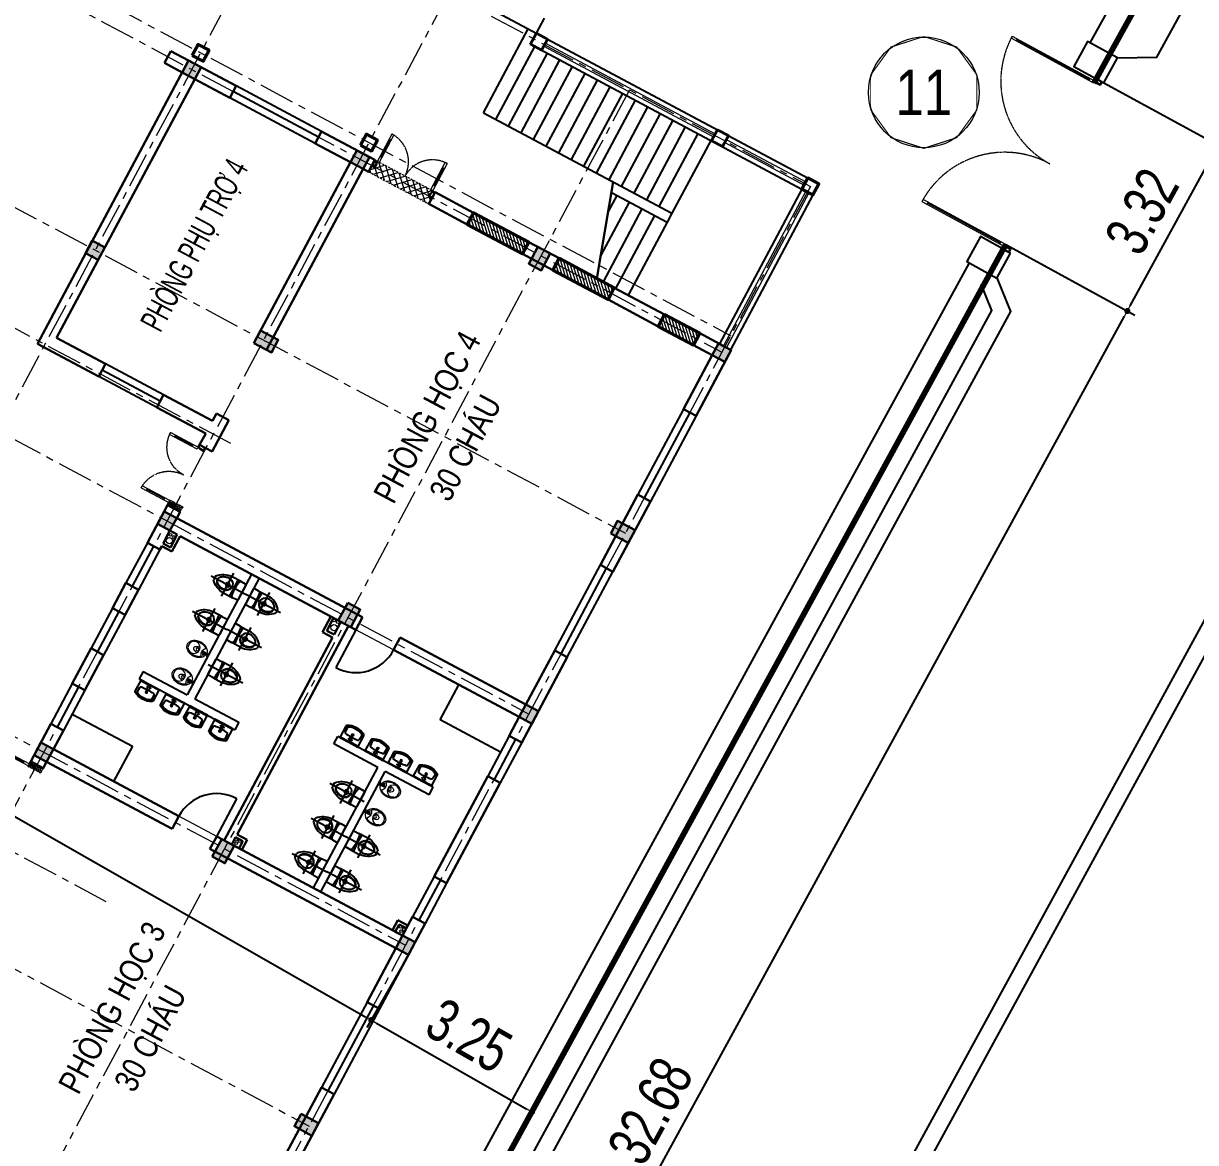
# Model space of a CAD drawing. Header units: millimetres. Extents: x -1075388 to -537338, y 70651 to 270651.
# Drawn here: x -890136 to -869556, y 114321 to 133971 of the extents above; entities that cross this region are included whole.
import ezdxf
from ezdxf.enums import TextEntityAlignment as Align
from ezdxf.xclip import XClip

# ---------------------------------------------------------------- set-up
doc = ezdxf.new("R2010")
doc.units = ezdxf.units.MM
doc.header["$LTSCALE"] = 5
doc.header["$XCLIPFRAME"] = 0
for name, pattern in [('CENTER', [2, 1.25, -0.25, 0.25, -0.25]), ('CENTER2', [28.575, 19.05, -3.175, 3.175, -3.175]), ('CENTERX2', [4, 2.5, -0.5, 0.5, -0.5]), ('DASHDOT', [1, 0.5, -0.25, 0, -0.25]), ('HIDDEN', [0.375, 0.25, -0.125]), ('HIDDEN2', [0.1875, 0.125, -0.0625])]:
    doc.linetypes.add(name, pattern=pattern)
doc.layers.get('0').update_dxf_attribs({"linetype": 'CENTER2'})
for name, color, linetype, lineweight in [('03', 252, 'Continuous', 30), ('BICO-4-NET CAT KT', 4, 'Continuous', 35), ('BICO-9-NÉT CỬA', 9, 'Continuous', 25), ('cat1', 30, 'Continuous', 50), ('cat2', 22, 'Continuous', 30), ('LC Dim', 8, 'Continuous', 18), ('LC Hatch', 252, 'Continuous', 9), ('LC ISO', 153, 'Continuous', 13), ('LC Net dam 1', 30, 'Continuous', 30), ('LC Net dam2', 6, 'Continuous', 40), ('LC Net khuat', 4, 'HIDDEN', 13), ('LC Net manh', 9, 'Continuous', 5), ('LC Net thay', 7, 'Continuous', 25), ('LC Net truc', 79, 'DASHDOT', 13), ('LC Text1', 3, 'Continuous', 20), ('LC Text2', 7, 'Continuous', 25), ('manh1', 67, 'Continuous', 13), ('NOITHAT', 125, 'Continuous', 13), ('truc', 76, 'CENTER', 9)]:
    doc.layers.add(name, color=color, linetype=linetype, lineweight=lineweight)
for name, color, linetype in [('1-KYHIEU', 1, 'Continuous'), ('1-NETMANH', 250, 'Continuous'), ('BOVIA', 1, 'Continuous'), ('KYHIEU', 7, 'Continuous'), ('NHA', 2, 'Continuous'), ('TEXT', 42, 'Continuous'), ('Tuongxay', 11, 'Continuous')]:
    doc.layers.add(name, color=color, linetype=linetype)
doc.styles.add('General text 2', font='arial.ttf')
doc.styles.add('HOATBIF', font='hoatbif.shx', dxfattribs={"width": 0.75})
doc.styles.add('T2', font='VHARIAL.TTF', dxfattribs={"width": 0.8})
doc.styles.add('VnArialH', font='VHARIAL.TTF')
doc.linetypes.add('FENCELINE2', pattern='A,0.25,-0.1,[132,ltypeshp.shx,S=0.1,R=0,X=-0.1,Y=0],-0.1,1', length=1.45)
doc.dimstyles.new('Copy of 1-110', dxfattribs={"dimscale": 110, "dimtxt": 2.5, "dimasz": 0.35, "dimexe": 0.5, "dimexo": 0, "dimgap": 0.8, "dimtad": 1, "dimdec": 0, "dimzin": 0, "dimdsep": 46, "dimtxsty": 'HOATBIF', "dimblk1": 'DOT', "dimblk2": 'DOT', "dimsah": 1, "dimcen": -1, "dimdle": 1, "dimclrd": 256, "dimclre": 256, "dimclrt": 4, "dimadec": 3, "dimazin": 2, "dimtfac": 0.333333, "dimtdec": 0, "dimtix": 1, "dimtmove": 2, "dimatfit": 3, "dimldrblk": 'DOT', "dimfxl": 1, "dimtvp": 0.833333, "dimtolj": 1, "dimtzin": 0, "dimarcsym": 0})
pattern_1 = [(45, (473456.276, -54365.36), (-33.6759605, 33.6759605), [])]

# ---------------------------------------------------------------- blocks, each defined once
blk = doc.blocks.new('A$C442A5462')
for p, q in [((265, 143, -500), (283, 143, -500)), ((265, 114, -500), (265, 143, -500)), ((324, 114, -500), (265, 114, -500)), ((270, 114, -500), (270, 143, -500)), ((283, 133, -500), (287, 172, -500)), ((298, 172, -500), (287, 172, -500)), ((304, 133, -500), (298, 172, -500)), ((304, 143, -500), (324, 143, -500)), ((320, 143, -500), (320, 114, -500)), ((324, 143, -500), (324, 114, -500)), ((355, 139, -500), (324, 139, -500)), ((355, 117, -500), (324, 117, -500)), ((355, 108, -500), (355, 150, -500)), ((367, 162, -500), (369, 162, -500)), ((369, 96, -500), (367, 96, -500))]:
    blk.add_line(p, q)
at = {"elevation": -500}
for points in [[(332, 139, 0.088181), (321, 171, 0.106057), (284, 213, 0.085827), (232, 240, 0.075509), (167, 250, 0.075509), (101, 240, 0.085827), (49, 213, 0.106057), (12, 171, 0.126726), (0, 125, 0.126726), (12, 79, 0.106057), (49, 37, 0.085827), (101, 10, 0.075509), (167, 0, 0.075509)], [(282, 196, 0.017476), (275, 201, 0.085827), (228, 226, 0.075509), (167, 235, 0.075509), (105, 226, 0.072574), (65, 206, 0.039619)], [(65, 44, 0.072574), (105, 24, 0.075509), (167, 15, 0.075509)], [(167, 0, 0.075509), (232, 10, 0.085827), (284, 37, 0.106057), (321, 79, 0.106073), (333, 117, 0.126726)], [(167, 15, 0.075509), (228, 24, 0.085827), (275, 49, 0.017476), (282, 54, 0.126726)]]:
    blk.add_lwpolyline(points, format="xyb", dxfattribs=at)
for centre, radius in [((114, 125, -500), 95.1), ((178, 128, -500), 23.1)]:
    blk.add_circle(centre, radius)
for centre, radius, start, end in [((345, 125, -500), 95.1, 131.563, 228.437), ((141, 131, -500), 26.6, 129.8111, 184.9288), ((141, 126, -500), 26.6, 175.0712, 230.1889), ((189, 73, -500), 102, 86.446, 129.8111), ((189, 184, -500), 102, 230.1889, 275.818), ((294, 133, -500), 15.2, 136.8143, 43.1857), ((294, 133, -500), 10.6, 180, 0), ((367, 150, -500), 12.2, 90, 180), ((367, 108, -500), 12.2, 180, 270)]:
    blk.add_arc(centre, radius, start, end)
blk = doc.blocks.new('lavabo7')
for p, q in [((-265, 20), (0, 20)), ((-36, 80), (-14, 179)), ((-25, 62), (-36, 80)), ((-34, 216), (34, 216)), ((0, 62), (-25, 62)), ((-14, 179), (0, 179)), ((0, 182), (0, 250)), ((14, 179), (0, 179)), ((0, 62), (25, 62)), ((265, 20), (0, 20)), ((36, 80), (14, 179)), ((25, 62), (36, 80))]:
    blk.add_line(p, q)
blk.add_lwpolyline([(0, 0), (265, 0), (265, 335, 0.2674), (250, 361, 0.128929), (0, 430, 0.128929), (-250, 361, 0.2674), (-265, 335), (-265, 0)], format="xyb", close=True)
for points in [[(1, 390, 0.110412), (-200, 343, 0.310359), (-216, 313), (-206, 187, 0.356533), (-179, 159, 0.015229), (-21, 146)], [(21, 146, 0.015229), (179, 159, 0.356533), (206, 187), (216, 313, 0.310359), (200, 343, 0.110412), (-1, 390, 0.110412)]]:
    blk.add_lwpolyline(points, format="xyb")
at = {"const_width": 18}
for points in [[(-68, 79, -1), (-50, 79, -1)], [(68, 79, 1), (50, 79, 1)]]:
    blk.add_lwpolyline(points, format="xyb", close=True, dxfattribs=at)
for radius in [22.8, 12.8]:
    blk.add_circle((0, 216), radius)
blk = doc.blocks.new('mb-xibet3')
for p, q in [((185, 0), (-185, 0)), ((-210, -25), (-210, -134)), ((-210, -370), (-210, -134)), ((-210, -215), (0, -200)), ((-179, -169), (-118, -176)), ((0, -200), (210, -215)), ((118, -176), (179, -169)), ((210, -134), (210, -25)), ((210, -134), (210, -370)), ((50, -710), (-50, -710))]:
    blk.add_line(p, q)
blk.add_circle((0, -370), 45)
for centre, radius, start, end in [((-185, -25), 25, 90, 180), ((-175, -134), 35, 180, 263.211), ((0, -410), 150, 357.1299, 182.8701), ((15, -410), 150, 92.8613, 182.8701), ((0, 817), 1000, 263.211, 276.789), ((175, -134), 35, 276.789, 0), ((185, -25), 25, 0, 90), ((240, -366), 450, 180.5512, 229.851), ((194, -405), 345, 182.0821, 195.8931), ((99, -432), 245, 195.8931, 214.5044), ((209, -405), 345, 182.0821, 195.8931), ((114, -432), 245, 195.8931, 214.5044), ((10, -370), 45, 96.3794, 263.6206), ((-240, -366), 450, 310.149, 359.4488), ((-99, -432), 245, 325.4956, 344.1069), ((-194, -405), 345, 344.1069, 357.9179), ((38, -474), 172, 214.5044, 238.9274), ((53, -474), 172, 214.5044, 238.9274), ((0, -537), 97.7, 238.9274, 270), ((15, -537), 97.7, 238.9274, 265.5985), ((0, -537), 97.7, 270, 301.0726), ((-38, -474), 172, 301.0726, 325.4956)]:
    blk.add_arc(centre, radius, start, end)
at = {"layer": '1-NETMANH'}
for p, q in [((0, -802), (0, 95)), ((-300, -370), (300, -370))]:
    blk.add_line(p, q, dxfattribs=at)
blk = doc.blocks.new('*U72')
for p, q in [((-450, -90), (-450, -50)), ((-100, -70), (-450, -70)), ((-100, -90), (-100, -50)), ((-450, -1110), (-450, -1150)), ((-100, -1130), (-450, -1130)), ((-100, -1110), (-100, -1150))]:
    blk.add_line(p, q)
for points in [[(0, -50), (0, -90), (-550, -90), (-550, -50)], [(0, -1150), (0, -1110), (-550, -1110), (-550, -1150)]]:
    blk.add_lwpolyline(points, close=True)
at = {"linetype": 'HIDDEN2'}
for centre, start, end in [((0, -50), 180, 270), ((0, -1150), 90, 180)]:
    blk.add_arc(centre, 550, start, end, dxfattribs=at)
at = {"layer": '03'}
for points in [[(110, 0), (110, -60), (40, -60), (40, -50), (0, -50), (0, 0)], [(110, -1200), (110, -1140), (40, -1140), (40, -1150), (0, -1150), (0, -1200)]]:
    blk.add_lwpolyline(points, close=True, dxfattribs=at)
blk = doc.blocks.new('nhà cải tạo')
at = {"layer": 'LC Hatch'}
for points in [[(15400, -14050), (15650, -14050), (15650, -13800), (15400, -13800)], [(19000, -14050), (19235, -14050), (19235, -13800), (19000, -13800)], [(7450, -17400), (7200, -17400), (7200, -17150), (7450, -17150)], [(12050, -17400), (11800, -17400), (11800, -17150), (12050, -17150)], [(15400, -17150), (15650, -17150), (15650, -17500), (15400, -17500)], [(19000, -17400), (19235, -17400), (19235, -17150), (19000, -17150)], [(7100, -20750), (7100, -21000), (7450, -21000), (7450, -20750)], [(12150, -20750), (12150, -21000), (11800, -21000), (11800, -20750)], [(19235, -20750), (19235, -21000), (18900, -21000), (18900, -20750)], [(3850, -24250), (3600, -24250), (3600, -24600), (3850, -24600)], [(15400, -24250), (15650, -24250), (15650, -24600), (15400, -24600)], [(7450, -24600), (7200, -24600), (7200, -24350), (7450, -24350)], [(12050, -24600), (11800, -24600), (11800, -24350), (12050, -24350)], [(19000, -24600), (19235, -24600), (19235, -24350), (19000, -24350)]]:
    blk.add_hatch(color=256, dxfattribs=at).paths.add_polyline_path(points)
h = blk.add_hatch(dxfattribs=at)
h.set_pattern_fill('ANSI37', color=256, scale=10)
h.set_pattern_definition([(45, (473456.276, -63747.122), (-22.4506403, 22.4506403), []), (135, (473456.276, -63747.122), (-22.4506403, -22.4506403), [])])
h.paths.add_polyline_path([(6975, -17400), (7075, -17400), (7075, -17150), (6975, -17150)])
h = blk.add_hatch(dxfattribs=at)
h.set_pattern_fill('ANSI37', color=256, scale=10)
h.set_pattern_definition([(45, (478656.276, -63747.122), (-22.4506403, 22.4506403), []), (135, (478656.276, -63747.122), (-22.4506403, -22.4506403), [])])
h.paths.add_polyline_path([(12175, -17400), (12275, -17400), (12275, -17150), (12175, -17150)])
h = blk.add_hatch(dxfattribs=at)
h.set_pattern_fill('ANSI37', color=256, scale=30)
h.set_pattern_definition([(45, (472216.26, -12937.94), (-67.35192, 67.35192), []), (135, (472216.26, -12937.94), (-67.35192, -67.35192), [])])
h.paths.add_polyline_path([(19000, -18710), (19235, -18710), (19235, -17510), (19000, -17510)])
h = blk.add_hatch(dxfattribs=at)
h.set_pattern_fill('ANSI31', color=256, scale=15)
h.set_pattern_definition(pattern_1)
h.paths.add_polyline_path([(19235, -19475), (19000, -19475), (19000, -20575), (19235, -20575)])
h = blk.add_hatch(dxfattribs=at)
h.set_pattern_fill('ANSI31', color=256, scale=15)
h.set_pattern_definition(pattern_1)
h.paths.add_polyline_path([(19235, -21175), (19000, -21175), (19000, -22275), (19235, -22275)])
h = blk.add_hatch(dxfattribs=at)
h.set_pattern_fill('ANSI31', color=256, scale=15)
h.set_pattern_definition(pattern_1)
h.paths.add_polyline_path([(19235, -23275), (19000, -23275), (19000, -23975), (19235, -23975)])
at = {"layer": '1-KYHIEU'}
for p, q in [((7450, -20650), (8200, -20650)), ((11800, -21100), (11050, -21100))]:
    blk.add_line(p, q, dxfattribs=at)
at = {"layer": 'BICO-4-NET CAT KT'}
for points in [[(22315, -18965), (22535, -18965), (22535, -19185), (22315, -19185)], [(22315, -22565), (22535, -22565), (22535, -22785), (22315, -22785)]]:
    blk.add_lwpolyline(points, close=True, dxfattribs=at)
at = {"layer": 'BICO-9-NÉT CỬA'}
for p, q in [((19000, -16450), (19000, -14750)), ((19125, -16450), (19125, -14750)), ((19235, -16450), (19235, -14750)), ((13600, -16175), (13600, -15025)), ((13725, -16175), (13725, -15025)), ((13850, -16175), (13850, -15025)), ((8625, -17150), (7825, -17150)), ((8625, -17275), (7825, -17275)), ((10125, -17150), (9325, -17150)), ((10125, -17275), (9325, -17275)), ((11425, -17150), (10625, -17150)), ((11425, -17275), (10625, -17275)), ((8625, -17400), (7825, -17400)), ((10125, -17400), (9325, -17400)), ((11425, -17400), (10625, -17400)), ((6125, -24350), (4425, -24350)), ((6125, -24475), (4425, -24475)), ((8625, -24350), (7825, -24350)), ((8625, -24475), (7825, -24475)), ((11425, -24350), (10625, -24350)), ((11425, -24475), (10625, -24475)), ((13125, -24350), (14825, -24350)), ((13125, -24475), (14825, -24475)), ((17925, -24350), (16225, -24350)), ((17925, -24475), (16225, -24475)), ((6125, -24600), (4425, -24600)), ((8625, -24600), (7825, -24600)), ((11425, -24600), (10625, -24600)), ((13125, -24600), (14825, -24600)), ((17925, -24600), (16225, -24600))]:
    blk.add_line(p, q, dxfattribs=at)
for centre, start, end in [((7450, -20650), 0, 90), ((11800, -21100), 180, 270)]:
    blk.add_arc(centre, 750, start, end, dxfattribs=at)
at = {"layer": 'cat2'}
blk.add_lwpolyline([(19235, -21926), (20865, -21384)], dxfattribs=at)
at = {"layer": 'LC ISO'}
for p, q in [((7450, -20650), (7450, -19900)), ((11800, -21850), (11800, -21100))]:
    blk.add_line(p, q, dxfattribs=at)
for centre, radius in [((11639, -17472), 55), ((11734, -17513), 24), ((11740, -17443), 25), ((11651, -20742), 55), ((11763, -20687), 24), ((11773, -20757), 25), ((7506, -21009), 24), ((7558, -20982), 24), ((7568, -21052), 25), ((7506, -24291), 24), ((7568, -24248), 25), ((7558, -24318), 24)]:
    blk.add_circle(centre, radius, dxfattribs=at)
at = {"layer": 'LC Net dam 1'}
for p, q in [((19000, -13450), (19235, -13450)), ((19000, -13800), (19000, -13450)), ((19235, -13800), (19235, -13450)), ((13600, -13800), (19235, -13800)), ((13600, -15025), (13600, -13800)), ((19235, -14750), (19235, -13800)), ((13850, -14050), (19000, -14050)), ((13850, -15025), (13850, -14050)), ((15400, -14050), (15650, -14050)), ((15400, -14050), (15650, -14050)), ((19000, -14750), (19000, -14050)), ((19000, -14050), (19235, -14050)), ((19000, -14050), (19235, -14050)), ((19235, -14750), (19000, -14750)), ((13850, -15025), (13600, -15025)), ((13600, -17150), (13600, -16175)), ((13850, -16175), (13600, -16175)), ((13850, -17150), (13850, -16175)), ((19000, -17150), (19000, -16450)), ((19235, -16450), (19000, -16450)), ((19235, -17510), (19235, -16450)), ((7825, -17150), (7075, -17150)), ((7075, -17400), (7075, -17150)), ((7825, -17400), (7825, -17150)), ((9325, -17150), (8625, -17150)), ((8625, -17400), (8625, -17150)), ((9325, -17400), (9325, -17150)), ((10625, -17150), (10125, -17150)), ((10125, -17400), (10125, -17150)), ((10625, -17400), (10625, -17150)), ((12175, -17150), (11425, -17150)), ((11425, -17400), (11425, -17150)), ((12175, -17400), (12175, -17150)), ((13600, -17150), (13375, -17150)), ((13375, -17150), (13375, -17400)), ((14000, -17150), (13850, -17150)), ((13850, -17150), (14000, -17150)), ((14000, -17150), (14000, -17400)), ((19000, -17150), (15400, -17150)), ((15400, -17150), (19000, -17150)), ((15400, -17150), (15650, -17150)), ((15400, -17150), (15650, -17150)), ((7200, -17400), (7075, -17400)), ((7200, -19900), (7200, -17400)), ((7450, -17400), (7200, -17400)), ((7450, -17400), (7200, -17400)), ((7450, -19900), (7450, -17400)), ((7825, -17400), (7450, -17400)), ((9325, -17400), (8625, -17400)), ((10625, -17400), (10125, -17400)), ((11490, -17400), (11425, -17400)), ((11490, -17400), (11490, -17600)), ((11800, -17400), (11545, -17400)), ((11545, -17400), (11545, -17545)), ((11800, -17545), (11800, -17400)), ((12050, -17400), (11800, -17400)), ((12050, -17400), (11800, -17400)), ((12050, -17400), (12175, -17400)), ((12050, -21100), (12050, -17400)), ((13375, -17400), (14000, -17400)), ((15400, -17400), (19000, -17400)), ((19000, -17510), (19000, -17400)), ((19000, -17400), (19235, -17400)), ((19000, -17400), (19235, -17400)), ((11800, -17600), (11490, -17600)), ((11800, -17545), (11545, -17545)), ((11800, -21100), (11800, -17600)), ((19000, -17510), (19235, -17510)), ((19000, -19475), (19000, -18710)), ((19000, -18710), (19235, -18710)), ((19235, -19475), (19235, -18710)), ((19235, -19475), (19000, -19475)), ((7450, -19900), (7200, -19900)), ((19000, -21175), (19000, -20575)), ((19235, -20575), (19000, -20575)), ((19235, -21175), (19235, -20575)), ((7100, -20750), (7100, -21000)), ((7100, -20750), (7100, -21000)), ((7200, -24350), (7200, -20650)), ((7450, -20650), (7200, -20650)), ((7450, -24350), (7450, -20650)), ((11490, -20800), (11490, -20600)), ((11800, -20600), (11490, -20600)), ((11800, -20655), (11545, -20655)), ((11545, -20800), (11545, -20655)), ((12150, -20750), (12150, -21000)), ((12150, -20750), (12150, -21000)), ((19235, -20750), (19235, -21000)), ((19235, -20750), (19235, -21000)), ((11490, -20800), (7450, -20800)), ((7450, -20950), (7450, -21095)), ((7595, -20950), (7450, -20950)), ((7595, -20950), (7595, -21095)), ((7650, -20950), (7650, -21150)), ((11800, -20950), (7650, -20950)), ((11800, -20800), (11545, -20800)), ((7595, -21095), (7450, -21095)), ((7650, -21150), (7450, -21150)), ((11800, -21100), (12050, -21100)), ((19235, -21175), (19000, -21175)), ((11800, -24350), (11800, -21850)), ((11800, -21850), (12050, -21850)), ((12050, -24350), (12050, -21850)), ((19000, -23275), (19000, -22275)), ((19235, -22275), (19000, -22275)), ((19235, -23275), (19235, -22275)), ((19235, -23275), (19000, -23275)), ((19000, -24350), (19000, -23975)), ((19235, -23975), (19000, -23975)), ((19235, -24600), (19235, -23975)), ((3850, -24250), (3600, -24250)), ((3850, -24250), (3600, -24250)), ((7650, -24150), (7450, -24150)), ((7450, -24205), (7450, -24350)), ((7595, -24205), (7450, -24205)), ((7595, -24350), (7595, -24205)), ((7650, -24350), (7650, -24150)), ((15400, -24250), (15650, -24250)), ((15400, -24250), (15650, -24250)), ((4425, -24350), (3025, -24350)), ((4425, -24350), (4425, -24600)), ((7200, -24350), (6125, -24350)), ((6125, -24350), (6125, -24600)), ((7825, -24350), (7450, -24350)), ((7450, -24350), (7595, -24350)), ((7825, -24350), (7825, -24600)), ((10625, -24350), (8625, -24350)), ((8625, -24350), (8625, -24600)), ((10625, -24350), (10625, -24600)), ((11800, -24350), (11425, -24350)), ((11425, -24350), (11425, -24600)), ((12050, -24350), (13125, -24350)), ((13125, -24350), (13125, -24600)), ((14825, -24350), (16225, -24350)), ((14825, -24350), (14825, -24600)), ((16225, -24350), (16225, -24600)), ((17925, -24350), (19000, -24350)), ((17925, -24350), (17925, -24600)), ((4425, -24600), (3025, -24600)), ((7825, -24600), (6125, -24600)), ((7450, -24600), (7200, -24600)), ((7450, -24600), (7200, -24600)), ((10625, -24600), (8625, -24600)), ((13125, -24600), (11425, -24600)), ((12050, -24600), (11800, -24600)), ((12050, -24600), (11800, -24600)), ((16225, -24600), (14825, -24600)), ((19235, -24600), (17925, -24600)), ((19000, -24600), (19235, -24600)), ((19000, -24600), (19235, -24600))]:
    blk.add_line(p, q, dxfattribs=at)
for points in [[(15400, -14050), (15650, -14050), (15650, -13800), (15400, -13800)], [(19000, -14050), (19235, -14050), (19235, -13800), (19000, -13800)], [(7450, -17400), (7200, -17400), (7200, -17150), (7450, -17150)], [(12050, -17400), (11800, -17400), (11800, -17150), (12050, -17150)], [(15400, -17150), (15650, -17150), (15650, -17500), (15400, -17500)], [(19000, -17400), (19235, -17400), (19235, -17150), (19000, -17150)], [(7100, -20750), (7100, -21000), (7450, -21000), (7450, -20750)], [(12150, -20750), (12150, -21000), (11800, -21000), (11800, -20750)], [(19235, -20750), (19235, -21000), (18900, -21000), (18900, -20750)], [(3850, -24250), (3600, -24250), (3600, -24600), (3850, -24600)], [(15400, -24250), (15650, -24250), (15650, -24600), (15400, -24600)], [(7450, -24600), (7200, -24600), (7200, -24350), (7450, -24350)], [(12050, -24600), (11800, -24600), (11800, -24350), (12050, -24350)], [(19000, -24600), (19235, -24600), (19235, -24350), (19000, -24350)]]:
    blk.add_lwpolyline(points, close=True, dxfattribs=at)
at = {"layer": 'LC Net dam2'}
blk.add_line((19235, -19475), (19235, -20575), dxfattribs=at)
for points in [[(19345, -13815), (19565, -13815), (19565, -14035), (19345, -14035)], [(19345, -17165), (19565, -17165), (19565, -17385), (19345, -17385)], [(19000, -19475), (19235, -19475), (19235, -20575), (19000, -20575)], [(19000, -21175), (19235, -21175), (19235, -22275), (19000, -22275)], [(19000, -23275), (19235, -23275), (19235, -23975), (19000, -23975)], [(22315, -24365), (22535, -24365), (22535, -24585), (22315, -24585)]]:
    blk.add_lwpolyline(points, close=True, dxfattribs=at)
at = {"layer": 'LC Net khuat', "ltscale": 30}
for points in [[(6975, -17150), (7075, -17150), (7075, -17400), (6975, -17400)], [(12175, -17150), (12275, -17150), (12275, -17400), (12175, -17400)], [(19235, -17510), (19000, -17510), (19000, -18710), (19235, -18710)]]:
    blk.add_lwpolyline(points, close=True, dxfattribs=at)
at = {"layer": 'LC Net thay'}
for p, q in [((22535, -10785), (22535, -24585)), ((8150, -17400), (8150, -18600)), ((9250, -18150), (9250, -20050)), ((9400, -18150), (9250, -18150)), ((9400, -18150), (9400, -19025)), ((8150, -18600), (7450, -18600)), ((20865, -18800), (20865, -22550)), ((20865, -18800), (22535, -18800)), ((11800, -19025), (9400, -19025)), ((20865, -19050), (22315, -19050)), ((22315, -19050), (22315, -24365)), ((22535, -18965), (22835, -18965)), ((9400, -19175), (9400, -20050)), ((11800, -19175), (9400, -19175)), ((20865, -19300), (22315, -19300)), ((20865, -19550), (22315, -19550)), ((20865, -19800), (22315, -19800)), ((9400, -20050), (9250, -20050)), ((20865, -20050), (22315, -20050)), ((20865, -20300), (22315, -20300)), ((20865, -20550), (22315, -20550)), ((20865, -20800), (22315, -20800)), ((20865, -21050), (22315, -21050)), ((20865, -21300), (22315, -21300)), ((20685, -21550), (20366, -21550)), ((20685, -21444), (20685, -22550)), ((20865, -21550), (22315, -21550)), ((9850, -22575), (9850, -21700)), ((9850, -21700), (10000, -21700)), ((10000, -23600), (10000, -21700)), ((20685, -21800), (19614, -21800)), ((20865, -21800), (22315, -21800)), ((20685, -22050), (19235, -22050)), ((20865, -22050), (22315, -22050)), ((20685, -22300), (19235, -22300)), ((20865, -22300), (22315, -22300)), ((7450, -22575), (9850, -22575)), ((20685, -22550), (19235, -22550)), ((20865, -22550), (20685, -22550)), ((22315, -22550), (20865, -22550)), ((7450, -22725), (9850, -22725)), ((9850, -23600), (9850, -22725)), ((11100, -23150), (11800, -23150)), ((11100, -24350), (11100, -23150)), ((9850, -23600), (10000, -23600)), ((22315, -24365), (19235, -24365)), ((22315, -24585), (19235, -24585))]:
    blk.add_line(p, q, dxfattribs=at)
at = {"layer": 'LC Net truc', "linetype": 'CENTERX2', "ltscale": 50}
for p, q in [((3725, -125), (3725, -24475)), ((7325, -125), (7325, -24475)), ((11925, -125), (11925, -24475)), ((15525, -125), (15525, -24475)), ((19125, -125), (19125, -24475)), ((19455, -125), (19455, -24475)), ((22425, -125), (22425, -24475)), ((13650, -17623), (13650, -5454)), ((5525, -19481), (5525, -6483)), ((22425, -13925), (-3175, -13925)), ((22425, -17275), (-3175, -17275)), ((22425, -20875), (-3175, -20875)), ((22425, -20875), (-3175, -20875)), ((22425, -24475), (-3175, -24475))]:
    blk.add_line(p, q, dxfattribs=at)
at = {"layer": 'manh1'}
for p, q in [((22395, -19185), (22395, -22565)), ((22455, -19185), (22455, -22565)), ((22395, -22785), (22395, -24365)), ((22455, -22785), (22455, -24365)), ((22315, -24445), (19235, -24445)), ((22315, -24505), (19235, -24505))]:
    blk.add_line(p, q, dxfattribs=at)
at = {"layer": 'LC ISO', "ltscale": 2, "xscale": -1, "rotation": 90}
for p in [(5875, -17150), (12175, -17150)]:
    blk.add_blockref('*U72', p, dxfattribs=at)
at = {"layer": 'LC ISO', "ltscale": 2, "rotation": 180}
blk.add_blockref('*U72', (19228, -18710), dxfattribs=at)
at = {"layer": 'NOITHAT', "xscale": -1.125, "yscale": 1.125, "zscale": 1.125}
for p, rotation in [((9781, -18609, 562), 90), ((10331, -18609, 562), 90), ((8919, -23141, 562), 270), ((9469, -23141, 562), 270)]:
    blk.add_blockref('A$C442A5462', p, dxfattribs=dict(at, rotation=rotation))
at = {"layer": 'TEXT'}
for name, p, xscale, yscale, zscale, rotation in [('lavabo7', (9250, -18369), -0.673200000077486, 0.6731999999901745, 0.6732000000000001, 90), ('mb-xibet3', (10739, -19025), -0.76499999997759, 0.76499999997759, 0.7650000000000001, 180), ('mb-xibet3', (11439, -19025), -0.76499999997759, 0.76499999997759, 0.7650000000000001, 180), ('lavabo7', (9250, -18869), -0.673200000077486, 0.6731999999901745, 0.6732000000000001, 90), ('lavabo7', (9250, -19331), 0.673200000077486, 0.673200000077486, 0.673200000077486, 89.99999999999999), ('lavabo7', (9250, -19831), 0.673200000077486, 0.673200000077486, 0.673200000077486, 89.99999999999999), ('lavabo7', (10000, -21919), 0.673200000077486, 0.673200000077486, 0.673200000077486, 270), ('mb-xibet3', (7811, -22575), 0.76499999997759, 0.76499999997759, 0.76499999997759, 180), ('mb-xibet3', (8511, -22575), 0.76499999997759, 0.76499999997759, 0.76499999997759, 180), ('mb-xibet3', (9211, -22575), -0.76499999997759, 0.76499999997759, 0.7650000000000001, 180), ('lavabo7', (10000, -22419), 0.673200000077486, 0.673200000077486, 0.673200000077486, 270), ('lavabo7', (10000, -22881), -0.673200000077486, 0.6731999999901745, 0.6732000000000001, 270), ('lavabo7', (10000, -23381), -0.673200000077486, 0.6731999999901745, 0.6732000000000001, 270)]:
    blk.add_blockref(name, p, dxfattribs=dict(at, xscale=xscale, yscale=yscale, zscale=zscale, rotation=rotation))
at = {"layer": 'TEXT', "yscale": 0.76499999997759}
for p, xscale, zscale in [((10039, -19175), -0.76499999997759, 0.7650000000000001), ((10739, -19175), 0.76499999997759, 0.76499999997759), ((11439, -19175), 0.76499999997759, 0.76499999997759), ((7811, -22725), -0.76499999997759, 0.7650000000000001), ((8511, -22725), -0.76499999997759, 0.7650000000000001)]:
    blk.add_blockref('mb-xibet3', p, dxfattribs=dict(at, xscale=xscale, zscale=zscale))
at = {"layer": 'LC Text2', "style": 'T2'}
for s, height, width, p in [('phßng phô trî 4', 420.49, 0.6, (16424, -15622)), ('phßng häc 3', 420.49, 0.8, (3931, -20653)), ('phßng häc 4', 420.49, 0.8, (15685, -20653)), ('30 ch¸u', 420.5, 0.8, (3772, -21500)), ('30 ch¸u', 420.5, 0.8, (15525, -21500))]:
    blk.add_text(s, height=height, dxfattribs=dict(at, width=width)).set_placement(p, align=Align.CENTER)
blk = doc.blocks.new('Nen ht')
at = {"layer": 'BOVIA', "color": 250, "flags": 128}
for points, elevation in [([(37892, 14124), (38583, 14137), (50244, 35337), (59645, 52500), (59068, 52724)], -192), ([(7790, -11952), (7682, -13283), (8027, -15024), (8829, -16396), (16742, -20707), (17944, -21012), (18904, -20764), (19402, -20486), (20715, -18436), (36017, 9670), (35779, 10263)], -18), ([(8089, -11976), (7985, -13266), (8312, -14916), (9046, -16173), (16852, -20425), (17944, -20702), (18791, -20483), (19190, -20261), (20456, -18283), (35686, 9690), (35500, 10151)], -2370), ([(35186, -30888), (24583, -25048), (24289, -24441), (24246, -23564), (40585, 6382), (41672, 6665), (42858, 6663), (46462, 4869)], -228), ([(35331, -30625), (24811, -24832), (24586, -24365), (24550, -23634), (40786, 6125), (41710, 6365), (42787, 6364), (46328, 4601)], -2370)]:
    blk.add_lwpolyline(points, dxfattribs=dict(at, elevation=elevation))
at = {"layer": 'Tuongxay', "color": 250}
for points, elevation in [([(37759, 14194), (53101, 41847), (59068, 52724), (38492, 61299)], -2370), ([(37410, 14388), (52750, 42041), (58503, 52526), (38338, 60930)], -192), ([(35289, 10523), (20089, -17310), (8434, -11762)], -2370), ([(35640, 10331), (20259, -17834), (8262, -12123)], -205)]:
    blk.add_lwpolyline(points, dxfattribs=dict(at, elevation=elevation))
for points, elevation in [([(37892, 14124), (37366, 14412), (37126, 13973), (37652, 13685)], -192), ([(36015, 10696), (35489, 10984), (35249, 10545), (35775, 10257)], -205)]:
    blk.add_lwpolyline(points, close=True, dxfattribs=dict(at, elevation=elevation))
at = {"layer": 'KYHIEU', "color": 250, "lineweight": 0, "style": 'VnArialH', "width": 0.6}
for tag, p in [('DC-02', (-46804, -9650, -10682)), ('2.478', (-46804, -10928, -10682))]:
    blk.add_attdef(tag, text='', height=756, dxfattribs=at).set_placement(p, align=Align.CENTER)
blk = doc.blocks.new('*U74')
for p, q in [((100, -90), (100, -50)), ((100, -70), (1554, -70)), ((1554, -90), (1554, -50)), ((100, -3318), (100, -3358)), ((100, -3338), (1554, -3338)), ((1554, -3318), (1554, -3358))]:
    blk.add_line(p, q)
for points in [[(0, -50), (0, -90), (1654, -90), (1654, -50)], [(0, -3358), (0, -3318), (1654, -3318), (1654, -3358)]]:
    blk.add_lwpolyline(points, close=True)
at = {"linetype": 'HIDDEN2'}
for centre, start, end in [((0, -50), 270, 360), ((0, -3358), 0, 90)]:
    blk.add_arc(centre, 1654, start, end, dxfattribs=at)
at = {"layer": '03'}
for points in [[(-110, 0), (-110, -60), (-40, -60), (-40, -50), (0, -50), (0, 0)], [(-110, -3408), (-110, -3348), (-40, -3348), (-40, -3358), (0, -3358), (0, -3408)]]:
    blk.add_lwpolyline(points, close=True, dxfattribs=at)
blk = doc.blocks.new('*U70')
at = {"layer": 'Defpoints'}
blk.add_lwpolyline([(0, 4.25), (-2.498, 3.438), (-4.042, 1.313), (-4.042, -1.313), (-2.498, -3.438), (0, -4.25), (2.498, -3.438), (4.042, -1.313), (4.042, 1.313), (2.498, 3.438)], close=True, dxfattribs=at)
at = {"layer": 'LC Text1', "style": 'General text 2', "width": 0.8, "flags": 8}
blk.add_attdef('SYMBOL', text='', height=3.5, dxfattribs=at).set_placement((0, 0), align=Align.MIDDLE_CENTER)
blk.add_wipeout([(0, 4.25), (-2.498, 3.438), (-4.042, 1.313), (-4.042, -1.313), (-2.498, -3.438), (0, -4.25), (2.498, -3.438), (4.042, -1.313), (4.042, 1.313), (2.498, 3.438)]).dxf.layer = 'LC Net manh'
at = {"layer": 'LC ISO'}
blk.add_circle((0, 0), 4.25, dxfattribs=at)
blk = doc.blocks.new('DOT')
at = {"color": 0, "linetype": 'ByBlock'}
blk.add_line((-0.5, 0), (-1, 0), dxfattribs=at)
at = {"color": 0, "linetype": 'ByBlock', "const_width": 0.5}
blk.add_lwpolyline([(-0.25, 0, 1), (0.25, 0, 1)], format="xyb", close=True, dxfattribs=at)
blk = doc.blocks.new('*D127')
at = {"layer": 'Defpoints', "color": 0, "transparency": 16777216}
for p in [(-872889, 130089, 37), (-870753, 128922), (-888559, 101409)]:
    blk.add_point(p, dxfattribs=at)
at = {"layer": 'LC Dim', "lineweight": -2, "transparency": 16777216}
for p, q in [((-872889, 130089), (-870621, 128850)), ((-886373, 100334), (-870803, 128829)), ((-888559, 101409), (-886292, 100170))]:
    blk.add_line(p, q, dxfattribs=at)
at = {"layer": 'LC Dim', "lineweight": -2, "transparency": 16777216, "xscale": 105, "yscale": 105, "zscale": 105}
for p, rotation in [((-870753, 128922), 61.34759104070087), ((-886423, 100242), 241.3475910407009)]:
    blk.add_blockref('DOT', p, dxfattribs=dict(at, rotation=rotation))
at = {"layer": 'LC Dim', "color": 4, "transparency": 16777216, "insert": (-879128, 114877), "char_height": 750, "attachment_point": 5, "rotation": 61.3476, "style": 'HOATBIF'}
blk.add_mtext('\\A1;32.68', dxfattribs=at)
blk = doc.blocks.new('_Dot')
at = {"color": 0, "linetype": 'ByBlock', "lineweight": -2}
blk.add_line((-0.5, 0), (-1, 0), dxfattribs=at)
at = {"color": 0, "linetype": 'ByBlock', "const_width": 0.5}
blk.add_lwpolyline([(-0.25, 0, 1), (0.25, 0, 1)], format="xyb", close=True, dxfattribs=at)
blk = doc.blocks.new('*D128')
at = {"layer": 'Defpoints', "color": 0, "transparency": 16777216}
for p in [(-871167, 132929, -151), (-869162, 131833), (-872889, 130089, 37)]:
    blk.add_point(p, dxfattribs=at)
at = {"layer": 'LC Dim', "lineweight": -2, "transparency": 16777216}
for p, q in [((-871167, 132929), (-869030, 131761)), ((-870702, 129014), (-869212, 131741)), ((-872889, 130089), (-870621, 128850))]:
    blk.add_line(p, q, dxfattribs=at)
at = {"layer": 'LC Dim', "lineweight": -2, "transparency": 16777216, "xscale": 105, "yscale": 105, "zscale": 105}
for p, rotation in [((-869162, 131833), 61.34759104076623), ((-870753, 128922), 241.3475910407662)]:
    blk.add_blockref('DOT', p, dxfattribs=dict(at, rotation=rotation))
at = {"layer": 'LC Dim', "color": 4, "transparency": 16777216, "insert": (-870497, 130672), "char_height": 750, "attachment_point": 5, "rotation": 61.3476, "style": 'HOATBIF'}
blk.add_mtext('\\A1;3.32', dxfattribs=at)
blk = doc.blocks.new('*D129')
at = {"layer": 'Defpoints', "color": 0, "transparency": 16777216}
for p in [(-849751, 171967), (-847811, 170907), (-871167, 132929, -151)]:
    blk.add_point(p, dxfattribs=at)
at = {"layer": 'LC Dim', "lineweight": -2, "transparency": 16777216}
for p, q in [((-849751, 171967), (-847680, 170836)), ((-869112, 131925), (-847862, 170815)), ((-871167, 132929), (-869030, 131761))]:
    blk.add_line(p, q, dxfattribs=at)
at = {"layer": 'LC Dim', "lineweight": -2, "transparency": 16777216, "xscale": 105, "yscale": 105, "zscale": 105}
for p, rotation in [((-847811, 170907), 61.34759104076623), ((-869162, 131833), 241.3475910407662)]:
    blk.add_blockref('DOT', p, dxfattribs=dict(at, rotation=rotation))
at = {"layer": 'LC Dim', "color": 4, "transparency": 16777216, "insert": (-859026, 151665), "char_height": 750, "attachment_point": 5, "rotation": 61.3476, "style": 'HOATBIF'}
blk.add_mtext('\\A1;44.53', dxfattribs=at)
blk = doc.blocks.new('*D139')
at = {"layer": 'Defpoints', "color": 0, "transparency": 16777216}
for p in [(-905021, 129308), (-883376, 117617), (-884030, 116472)]:
    blk.add_point(p, dxfattribs=at)
at = {"layer": 'LC Dim', "lineweight": -2, "transparency": 16777216}
for p, q in [((-905021, 129308), (-905459, 128542)), ((-905293, 128620), (-884122, 116524)), ((-883376, 117617), (-884105, 116342))]:
    blk.add_line(p, q, dxfattribs=at)
at = {"layer": 'LC Dim', "lineweight": -2, "transparency": 16777216, "xscale": 105, "yscale": 105, "zscale": 105}
for p, rotation in [((-905384, 128672), 150.2592635081893), ((-884030, 116472), 330.2592635081893)]:
    blk.add_blockref('DOT', p, dxfattribs=dict(at, rotation=rotation))
at = {"layer": 'LC Dim', "color": 4, "transparency": 16777216, "insert": (-894402, 123106), "char_height": 750, "attachment_point": 5, "rotation": 330.2593, "style": 'HOATBIF', "bg_fill": 3, "box_fill_scale": 1.1, "bg_fill_color": 256, "bg_fill_true_color": 13158600, "bg_fill_transparency": 0}
blk.add_mtext('\\A1;24.59', dxfattribs=at)
blk = doc.blocks.new('*D140')
at = {"layer": 'Defpoints', "color": 0, "transparency": 16777216}
for p in [(-883376, 117617), (-881205, 114858), (-881441, 114445, 2166)]:
    blk.add_point(p, dxfattribs=at)
at = {"layer": 'LC Dim', "lineweight": -2, "transparency": 16777216}
for p, q in [((-883376, 117617), (-884105, 116342)), ((-883939, 116420), (-881296, 114910)), ((-881441, 114445), (-881131, 114988))]:
    blk.add_line(p, q, dxfattribs=at)
at = {"layer": 'LC Dim', "lineweight": -2, "transparency": 16777216, "xscale": 105, "yscale": 105, "zscale": 105}
for p, rotation in [((-884030, 116472), 150.2592635081893), ((-881205, 114858), 330.2592635081893)]:
    blk.add_blockref('DOT', p, dxfattribs=dict(at, rotation=rotation))
at = {"layer": 'LC Dim', "color": 4, "transparency": 16777216, "insert": (-882313, 116199), "char_height": 750, "attachment_point": 5, "rotation": 330.2593, "style": 'HOATBIF', "bg_fill": 3, "box_fill_scale": 1.1, "bg_fill_color": 256, "bg_fill_true_color": 13158600, "bg_fill_transparency": 0}
blk.add_mtext('\\A1;3.25', dxfattribs=at)

msp = doc.modelspace()

# ---------------------------------------------------------------- linework, layer by layer
at = {"layer": 'cat1', "color": 202, "linetype": 'FENCELINE2', "ltscale": 200, "const_width": 100, "elevation": 37.298}
for points in [[(-904457.596, 108956.227), (-914065.335, 113516.999), (-912056.149, 117141.527), (-908731.579, 122968.97), (-894410.729, 148713.766), (-875641.151, 182537.129), (-849750.707, 171967.138), (-871058.279, 133439.115), (-871341.181, 132921.363)], [(-872888.888, 130088.835), (-888559.462, 101409.419), (-901067.332, 107346.876)]]:
    msp.add_lwpolyline(points, dxfattribs=at)

# ---------------------------------------------------------------- block references
at = {"layer": 'LC ISO', "ltscale": 2, "rotation": 151.3475910406986}
msp.add_blockref('*U74', (-872932.043, 130009.856, 37.298), dxfattribs=at)
at = {"layer": 'NHA'}
ref = msp.add_blockref('Nen ht', (-908818.656, 119243.518, 41.497), dxfattribs=at)
XClip(ref).set_block_clipping_path([(-36969.0091810265, -21518.5280143177), (72831.0680443905, 66381.4719856854)])
at = {"layer": 'truc', "rotation": 61.91647995739579}
msp.add_blockref('nhà cải tạo', (-908468.931, 122845.819, -2329), dxfattribs=at)

# ---------------------------------------------------------------- dimensions: what is measured, and where the dimension line sits
at = {"layer": 'LC Dim'}
for base, p1, p2, picture, middle in [((-847811.387, 170907.484), (-871166.811, 132928.508, -150.838), (-849750.707, 171967.138), '*D129', (-859026.322, 151665.132)), ((-869161.876, 131833.002), (-872888.888, 130088.835, 37.298), (-871166.811, 132928.508, -150.838), '*D128', (-870496.968, 130672.19))]:
    dim = msp.add_linear_dim(base=base, p1=p1, p2=p2, angle=241.347591, dimstyle='Copy of 1-110', override={"dimscale": 300, "dimdec": 2, "dimlfac": 0.001}, dxfattribs=at)
    dim.commit()
    dim.dimension.update_dxf_attribs({"geometry": picture, "text_midpoint": middle})
dim = msp.add_aligned_dim(p1=(-888559.462, 101409.419), p2=(-872888.888, 130088.835, 37.298), distance=-2434.301, dimstyle='Copy of 1-110', override={"dimscale": 300, "dimdec": 2, "dimlfac": 0.001}, dxfattribs=at)
dim.commit()
dim.dimension.update_dxf_attribs({"geometry": '*D127', "text_midpoint": (-879127.657, 114876.781)})

# ---------------------------------------------------------------- next in the draw order: block references
at = {"layer": 'LC Net manh'}
ref = msp.add_blockref('*U70', (-874327.518, 132760.632), dxfattribs=dict(at, xscale=228.7058764209121, yscale=228.7058764209121, zscale=228.7058764209121))
ref.add_attrib('SYMBOL', '11', dxfattribs={"layer": 'LC Text1', "height": 800.4706, "style": 'General text 2', "width": 0.8}).set_placement((-874327.518, 132760.632), align=Align.MIDDLE_CENTER)

# ---------------------------------------------------------------- next in the draw order: dimensions: what is measured, and where the dimension line sits
at = {"layer": 'LC Dim'}
dim = msp.add_linear_dim(base=(-884030.335, 116471.862, -2329), p1=(-905020.628, 129308.39, -2329), p2=(-883375.82, 117617.457, -2329), angle=330.2592635, dimstyle='Copy of 1-110', override={"dimscale": 300, "dimdec": 2, "dimlfac": 0.001, "dimtfill": 1}, dxfattribs=at)
dim.commit()
dim.dimension.update_dxf_attribs({"geometry": '*D139', "text_midpoint": (-894402.183, 123105.935, -2329)})

# ---------------------------------------------------------------- next in the draw order: dimensions: what is measured, and where the dimension line sits
dim = msp.add_linear_dim(base=(-881204.919, 114857.61, -2329), p1=(-883375.82, 117617.457, -2329), p2=(-881440.598, 114445.103, -163.258), angle=330.2592635, dimstyle='Copy of 1-110', override={"dimscale": 300, "dimdec": 2, "dimlfac": 0.001, "dimtfill": 1}, dxfattribs=at)
dim.commit()
dim.dimension.update_dxf_attribs({"geometry": '*D140', "text_midpoint": (-882312.54, 116198.728, -2329)})

doc.saveas('drawing.dxf')
